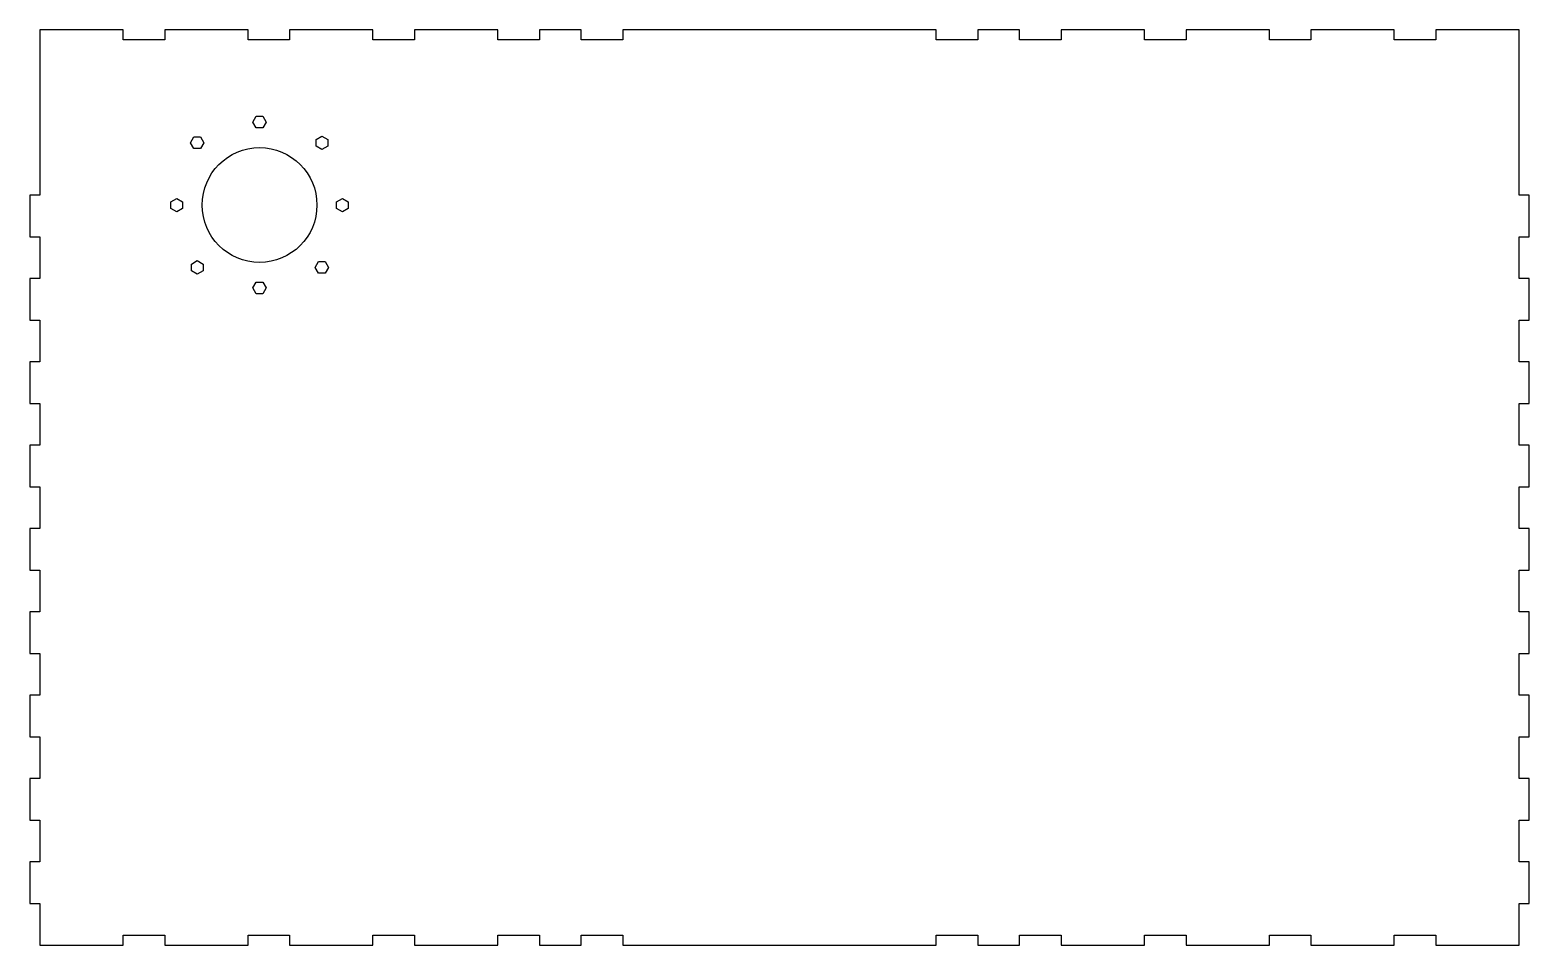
# Model space of a CAD drawing. Header units: millimetres. Extents: x 0 to 914, y 0 to 558.
import ezdxf

# ---------------------------------------------------------------- set-up
doc = ezdxf.new("R2010")
doc.units = ezdxf.units.MM
doc.layers.get('0').update_dxf_attribs({"linetype": 'CONTINUOUS'})

msp = doc.modelspace()

# ---------------------------------------------------------------- linework, layer by layer
for p, q in [((56.8, 558, 0), (6, 558, 0)), ((6, 558, 0), (6, 457.2, 0)), ((56.8, 552, 0), (56.8, 558, 0)), ((133, 558, 0), (82.2, 558, 0)), ((82.2, 558, 0), (82.2, 552, 0)), ((133, 552, 0), (133, 558, 0)), ((209.2, 558, 0), (158.4, 558, 0)), ((158.4, 558, 0), (158.4, 552, 0)), ((209.2, 552, 0), (209.2, 558, 0)), ((285.4, 558, 0), (234.6, 558, 0)), ((234.6, 558, 0), (234.6, 552, 0)), ((285.4, 552, 0), (285.4, 558, 0)), ((336.2, 558, 0), (310.8, 558, 0)), ((310.8, 558, 0), (310.8, 552, 0)), ((336.2, 552, 0), (336.2, 558, 0)), ((552.8, 558, 0), (361.6, 558, 0)), ((361.6, 558, 0), (361.6, 552, 0)), ((552.8, 552, 0), (552.8, 558, 0)), ((603.6, 558, 0), (578.2, 558, 0)), ((578.2, 558, 0), (578.2, 552, 0)), ((603.6, 552, 0), (603.6, 558, 0)), ((679.8, 558, 0), (629, 558, 0)), ((629, 558, 0), (629, 552, 0)), ((679.8, 552, 0), (679.8, 558, 0)), ((756, 558, 0), (705.2, 558, 0)), ((705.2, 558, 0), (705.2, 552, 0)), ((756, 552, 0), (756, 558, 0)), ((832.2, 558, 0), (781.4, 558, 0)), ((781.4, 558, 0), (781.4, 552, 0)), ((832.2, 552, 0), (832.2, 558, 0)), ((857.6, 558, 0), (857.6, 552, 0)), ((908.4, 558, 0), (857.6, 558, 0)), ((908.4, 457.2, 0), (908.4, 558, 0)), ((82.2, 552, 0), (56.8, 552, 0)), ((158.4, 552, 0), (133, 552, 0)), ((234.6, 552, 0), (209.2, 552, 0)), ((310.8, 552, 0), (285.4, 552, 0)), ((361.6, 552, 0), (336.2, 552, 0)), ((578.2, 552, 0), (552.8, 552, 0)), ((629, 552, 0), (603.6, 552, 0)), ((705.2, 552, 0), (679.8, 552, 0)), ((781.4, 552, 0), (756, 552, 0)), ((857.6, 552, 0), (832.2, 552, 0)), ((6, 457.2, 0), (0, 457.2)), ((0, 457.2), (0, 431.8)), ((914.4, 457.2, 0), (908.4, 457.2, 0)), ((914.4, 431.8, 0), (914.4, 457.2, 0)), ((0, 431.8), (6, 431.8, 0)), ((6, 431.8, 0), (6, 406.4, 0)), ((908.4, 406.4, 0), (908.4, 431.8, 0)), ((908.4, 431.8, 0), (914.4, 431.8, 0)), ((6, 406.4, 0), (0, 406.4)), ((0, 406.4), (0, 381)), ((914.4, 406.4, 0), (908.4, 406.4, 0)), ((914.4, 381, 0), (914.4, 406.4, 0)), ((0, 381), (6, 381, 0)), ((6, 381, 0), (6, 355.6, 0)), ((908.4, 355.6, 0), (908.4, 381, 0)), ((908.4, 381, 0), (914.4, 381, 0)), ((6, 355.6, 0), (0, 355.6)), ((0, 355.6), (0, 330.2)), ((914.4, 355.6, 0), (908.4, 355.6, 0)), ((914.4, 330.2, 0), (914.4, 355.6, 0)), ((0, 330.2), (6, 330.2, 0)), ((6, 330.2, 0), (6, 304.8, 0)), ((908.4, 304.8, 0), (908.4, 330.2, 0)), ((908.4, 330.2, 0), (914.4, 330.2, 0)), ((6, 304.8, 0), (0, 304.8)), ((0, 304.8), (0, 279.4)), ((914.4, 304.8, 0), (908.4, 304.8, 0)), ((914.4, 279.4, 0), (914.4, 304.8, 0)), ((0, 279.4), (6, 279.4, 0)), ((6, 279.4, 0), (6, 254, 0)), ((908.4, 254, 0), (908.4, 279.4, 0)), ((908.4, 279.4, 0), (914.4, 279.4, 0)), ((6, 254, 0), (0, 254)), ((0, 254), (0, 228.6)), ((914.4, 254, 0), (908.4, 254, 0)), ((914.4, 228.6, 0), (914.4, 254, 0)), ((0, 228.6), (6, 228.6, 0)), ((6, 228.6, 0), (6, 203.2, 0)), ((908.4, 203.2, 0), (908.4, 228.6, 0)), ((908.4, 228.6, 0), (914.4, 228.6, 0)), ((6, 203.2, 0), (0, 203.2)), ((0, 203.2), (0, 177.8)), ((914.4, 203.2, 0), (908.4, 203.2, 0)), ((914.4, 177.8, 0), (914.4, 203.2, 0)), ((0, 177.8), (6, 177.8, 0)), ((6, 177.8, 0), (6, 152.4, 0)), ((908.4, 152.4, 0), (908.4, 177.8, 0)), ((908.4, 177.8, 0), (914.4, 177.8, 0)), ((6, 152.4, 0), (0, 152.4)), ((0, 152.4), (0, 127)), ((914.4, 152.4, 0), (908.4, 152.4, 0)), ((914.4, 127, 0), (914.4, 152.4, 0)), ((0, 127), (6, 127, 0)), ((6, 127, 0), (6, 101.6, 0)), ((908.4, 101.6, 0), (908.4, 127, 0)), ((908.4, 127, 0), (914.4, 127, 0)), ((6, 101.6, 0), (0, 101.6)), ((0, 101.6), (0, 76.2)), ((914.4, 101.6, 0), (908.4, 101.6, 0)), ((914.4, 76.2, 0), (914.4, 101.6, 0)), ((0, 76.2), (6, 76.2, 0)), ((6, 76.2, 0), (6, 50.8, 0)), ((908.4, 50.8, 0), (908.4, 76.2, 0)), ((908.4, 76.2, 0), (914.4, 76.2, 0)), ((6, 50.8, 0), (0, 50.8)), ((0, 50.8), (0, 25.4)), ((914.4, 50.8, 0), (908.4, 50.8, 0)), ((914.4, 25.4, 0), (914.4, 50.8, 0)), ((0, 25.4), (6, 25.4, 0)), ((6, 25.4, 0), (6, 0, 0)), ((908.4, 0, 0), (908.4, 25.4, 0)), ((908.4, 25.4, 0), (914.4, 25.4, 0)), ((56.8, 0, 0), (56.8, 6, 0)), ((56.8, 6, 0), (82.2, 6, 0)), ((82.2, 6, 0), (82.2, 0, 0)), ((133, 0, 0), (133, 6, 0)), ((133, 6, 0), (158.4, 6, 0)), ((158.4, 6, 0), (158.4, 0, 0)), ((209.2, 0, 0), (209.2, 6, 0)), ((209.2, 6, 0), (234.6, 6, 0)), ((234.6, 6, 0), (234.6, 0, 0)), ((285.4, 0, 0), (285.4, 6, 0)), ((285.4, 6, 0), (310.8, 6, 0)), ((310.8, 6, 0), (310.8, 0, 0)), ((336.2, 0, 0), (336.2, 6, 0)), ((336.2, 6, 0), (361.6, 6, 0)), ((361.6, 6, 0), (361.6, 0, 0)), ((552.8, 0, 0), (552.8, 6, 0)), ((552.8, 6, 0), (578.2, 6, 0)), ((578.2, 6, 0), (578.2, 0, 0)), ((603.6, 0, 0), (603.6, 6, 0)), ((603.6, 6, 0), (629, 6, 0)), ((629, 6, 0), (629, 0, 0)), ((679.8, 0, 0), (679.8, 6, 0)), ((679.8, 6, 0), (705.2, 6, 0)), ((705.2, 6, 0), (705.2, 0, 0)), ((756, 0, 0), (756, 6, 0)), ((756, 6, 0), (781.4, 6, 0)), ((781.4, 6, 0), (781.4, 0, 0)), ((832.2, 0, 0), (832.2, 6, 0)), ((832.2, 6, 0), (857.6, 6, 0)), ((857.6, 6, 0), (857.6, 0, 0)), ((6, 0, 0), (56.8, 0, 0)), ((82.2, 0, 0), (133, 0, 0)), ((158.4, 0, 0), (209.2, 0, 0)), ((234.6, 0, 0), (285.4, 0, 0)), ((310.8, 0, 0), (336.2, 0, 0)), ((361.6, 0, 0), (552.8, 0, 0)), ((578.2, 0, 0), (603.6, 0, 0)), ((629, 0, 0), (679.8, 0, 0)), ((705.2, 0, 0), (756, 0, 0)), ((781.4, 0, 0), (832.2, 0, 0)), ((857.6, 0, 0), (908.4, 0, 0))]:
    msp.add_line(p, q)
for points in [[(137.99, 498.25), (135.94, 501.8), (137.99, 505.35), (142.09, 505.35), (144.14, 501.8), (142.09, 498.25)], [(104.09, 492.79), (106.14, 489.24), (104.09, 485.69), (99.99, 485.69), (97.94, 489.24), (99.99, 492.79)], [(178.04, 485.14), (174.49, 487.19), (174.49, 491.29), (178.04, 493.34), (181.59, 491.29), (181.59, 487.19)], [(85.94, 449.19), (85.94, 453.29), (89.49, 455.34), (93.04, 453.29), (93.04, 449.19), (89.49, 447.14)], [(190.6, 447.14), (187.05, 449.19), (187.05, 453.29), (190.6, 455.34), (194.15, 453.29), (194.15, 449.19)], [(102.04, 417.34), (105.59, 415.29), (105.59, 411.19), (102.04, 409.14), (98.49, 411.19), (98.49, 415.29)], [(173.94, 413.24), (175.99, 416.79), (180.09, 416.79), (182.14, 413.24), (180.09, 409.69), (175.99, 409.69)], [(142.09, 397.13), (137.99, 397.13), (135.94, 400.68), (137.99, 404.23), (142.09, 404.23), (144.14, 400.68)]]:
    msp.add_lwpolyline(points, close=True)
at = {"extrusion": (1.15086e-08, -7.70995e-24, 1)}
msp.add_circle((140.04, 451.24), 35, dxfattribs=at)

doc.saveas('drawing.dxf')
